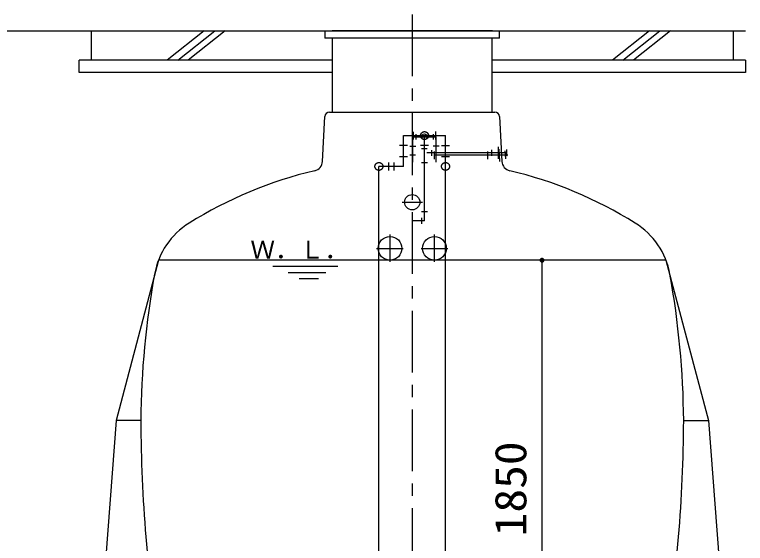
# Model space of a CAD drawing. Units: millimetres, scale not verified. Extents: x -14850 to 14850, y -10500 to 10500.
# Drawn here: x -505 to 2456, y -4782 to -2639 of the extents above; entities that cross this region are included whole.
import ezdxf
from ezdxf.enums import TextEntityAlignment as Align

# ---------------------------------------------------------------- set-up
doc = ezdxf.new("R2010")
doc.units = ezdxf.units.MM
doc.header["$LTSCALE"] = 50
doc.linetypes.add('CHAIN1', pattern=[8, 5, -1, 1, -1])
doc.linetypes.add('LONG_DASHED1', pattern=[7, 6, -1])
for name, color, linetype, lineweight in [('0-0_製作', 5, 'Continuous', 25), ('0-2_躯体', 3, 'Continuous', 25), ('0-4_寸法', 3, 'Continuous', 25)]:
    doc.layers.add(name, color=color, linetype=linetype, lineweight=lineweight)
doc.styles.add('ＭＳ ゴシック', font='')
doc.styles.get('ＭＳ ゴシック').set_extended_font_data('MS Gothic')

msp = doc.modelspace()

# ---------------------------------------------------------------- linework, layer by layer
at = {"layer": '0-0_製作', "color": 2}
for p, q in [((1682.4, -3634.24), (1474.66, -3634.24)), ((1632.4, -5484.24), (1632.4, -3634.24))]:
    msp.add_line(p, q, dxfattribs=at)
at = {"layer": '0-0_製作'}
for points in [[(1622.4, -3634.24), (1632.4, -3624.24), (1632.4, -3634.24)], [(1622.42, -3633.61), (1632.4, -3624.24), (1622.4, -3634.24)], [(1623.1, -3637.92), (1622.4, -3634.24), (1632.4, -3634.24)], [(1622.71, -3636.73), (1622.4, -3634.24), (1623.1, -3637.92)], [(1622.48, -3635.49), (1622.4, -3634.24), (1622.71, -3636.73)], [(1622.57, -3632.37), (1632.4, -3624.24), (1622.42, -3633.61)], [(1622.89, -3631.15), (1632.4, -3624.24), (1622.57, -3632.37)], [(1623.35, -3629.98), (1632.4, -3624.24), (1622.89, -3631.15)], [(1623.1, -3637.92), (1632.4, -3634.24), (1623.63, -3639.06)], [(1623.95, -3628.88), (1632.4, -3624.24), (1623.35, -3629.98)], [(1623.63, -3639.06), (1632.4, -3634.24), (1624.31, -3640.12)], [(1624.69, -3627.87), (1632.4, -3624.24), (1623.95, -3628.88)], [(1624.31, -3640.12), (1632.4, -3634.24), (1625.11, -3641.09)], [(1625.55, -3626.95), (1632.4, -3624.24), (1624.69, -3627.87)], [(1625.11, -3641.09), (1632.4, -3634.24), (1626.02, -3641.94)], [(1625.55, -3626.95), (1631.14, -3624.32), (1632.4, -3624.24)], [(1626.52, -3626.15), (1631.14, -3624.32), (1625.55, -3626.95)], [(1626.02, -3641.94), (1632.4, -3634.24), (1627.04, -3642.68)], [(1626.52, -3626.15), (1629.91, -3624.55), (1631.14, -3624.32)], [(1627.58, -3625.48), (1629.91, -3624.55), (1626.52, -3626.15)], [(1627.04, -3642.68), (1632.4, -3634.24), (1628.14, -3643.29)], [(1627.58, -3625.48), (1628.72, -3624.94), (1629.91, -3624.55)], [(1628.14, -3643.29), (1632.4, -3634.24), (1629.31, -3643.75)], [(1629.31, -3643.75), (1632.4, -3634.24), (1630.52, -3644.06)], [(1630.52, -3644.06), (1632.4, -3634.24), (1631.77, -3644.22)], [(1631.77, -3644.22), (1632.4, -3634.24), (1632.4, -3644.24)], [(1632.4, -3624.24), (1641.16, -3629.42), (1632.4, -3634.24)], [(1632.4, -3624.24), (1640.49, -3628.36), (1641.16, -3629.42)], [(1632.4, -3624.24), (1639.69, -3627.39), (1640.49, -3628.36)], [(1632.4, -3624.24), (1638.77, -3626.53), (1639.69, -3627.39)], [(1632.4, -3624.24), (1637.76, -3625.8), (1638.77, -3626.53)], [(1632.4, -3624.24), (1636.66, -3625.19), (1637.76, -3625.8)], [(1632.4, -3624.24), (1635.49, -3624.73), (1636.66, -3625.19)], [(1632.4, -3624.24), (1634.27, -3624.42), (1635.49, -3624.73)], [(1632.4, -3624.24), (1633.03, -3624.26), (1634.27, -3624.42)], [(1632.4, -3634.24), (1641.16, -3629.42), (1641.7, -3630.56)], [(1632.4, -3634.24), (1641.7, -3630.56), (1642.08, -3631.75)], [(1632.4, -3634.24), (1642.08, -3631.75), (1642.32, -3632.99)], [(1632.4, -3634.24), (1642.32, -3632.99), (1642.4, -3634.24)], [(1632.4, -3634.24), (1640.1, -3640.61), (1632.4, -3644.24)], [(1632.4, -3634.24), (1640.84, -3639.6), (1640.1, -3640.61)], [(1632.4, -3634.24), (1641.45, -3638.5), (1640.84, -3639.6)], [(1632.4, -3634.24), (1641.91, -3637.33), (1641.45, -3638.5)], [(1632.4, -3634.24), (1642.22, -3636.11), (1641.91, -3637.33)], [(1632.4, -3634.24), (1642.38, -3634.87), (1642.22, -3636.11)], [(1632.4, -3634.24), (1642.4, -3634.24), (1642.38, -3634.87)], [(1632.4, -3644.24), (1640.1, -3640.61), (1639.24, -3641.53)], [(1632.4, -3644.24), (1639.24, -3641.53), (1633.65, -3644.16)], [(1633.65, -3644.16), (1639.24, -3641.53), (1638.28, -3642.33)], [(1633.65, -3644.16), (1638.28, -3642.33), (1634.88, -3643.93)], [(1634.88, -3643.93), (1638.28, -3642.33), (1637.22, -3643)], [(1634.88, -3643.93), (1637.22, -3643), (1636.08, -3643.54)]]:
    msp.add_solid(points, dxfattribs=at)
at = {"layer": '0-2_躯体', "linetype": 'CHAIN1'}
for p, q in [((1106.35, -2638.99), (1106.35, -5584.24)), ((1066.02, -3399.24), (1148.24, -3399.24)), ((1016.35, -3640.37), (1016.35, -3529.99)), ((1196.35, -3641.49), (1196.35, -3530.55)), ((961.84, -3586.24), (1069.96, -3586.24)), ((1142.61, -3586.24), (1251.29, -3586.24))]:
    msp.add_line(p, q, dxfattribs=at)
at = {"layer": '0-2_躯体', "color": 2}
for p, q in [((-1686.09, -2704.24), (2456.34, -2704.24)), ((-193.65, -2824.24), (-193.65, -2704.24)), ((263.71, -2704.24), (113.71, -2824.24)), ((156.14, -2824.24), (306.14, -2704.24)), ((348.56, -2704.24), (198.56, -2824.24)), ((752.35, -2704.24), (752.35, -2734.24)), ((1460.35, -2734.24), (1460.35, -2704.24)), ((2067.63, -2704.24), (1917.63, -2824.24)), ((1960.06, -2824.24), (2110.06, -2704.24)), ((2152.48, -2704.24), (2002.48, -2824.24)), ((2406.35, -2704.24), (2406.35, -2824.24)), ((1460.35, -2734.24), (752.35, -2734.24)), ((782.35, -2734.24), (782.35, -3034.24)), ((1430.35, -3034.24), (1430.35, -2734.24)), ((782.35, -2824.24), (-243.65, -2824.24)), ((2456.35, -2824.24), (1430.35, -2824.24)), ((2456.35, -2824.24), (2456.35, -2874.24)), ((2456.35, -2874.24), (1430.35, -2874.24))]:
    msp.add_line(p, q, dxfattribs=at)
at = {"layer": '0-2_躯体'}
for p, q in [((1431.36, -2704.24), (781.33, -2704.24)), ((771.34, -3034.24), (1441.36, -3034.24)), ((742.85, -3233.76), (752.36, -3052.25)), ((1460.33, -3052.25), (1469.84, -3233.76)), ((1120.35, -3123.24), (1120.35, -3145.24)), ((1155.85, -3147.24), (1155.85, -3134.24)), ((1191.35, -3123.24), (1191.35, -3145.24)), ((1488.74, -3185.77), (1488.74, -3212.71)), ((1241.35, -5384.24), (1241.35, -3225.95)), ((1488.74, -3199.24), (1465.71, -3199.24)), ((971.35, -5384.24), (971.35, -3254.24)), ((2134.65, -3634.24), (78.04, -3634.24)), ((804.98, -3659.24), (541.6, -3659.24)), ((603.12, -3684.24), (755.96, -3684.24)), ((726.16, -3709.24), (648.3, -3709.24)), ((6.35, -4284.24), (-93.65, -4284.24)), ((2206.35, -4284.24), (2306.35, -4284.24))]:
    msp.add_line(p, q, dxfattribs=at)
at = {"layer": '0-2_躯体', "linetype": 'LONG_DASHED1'}
for p, q in [((1071.35, -3129.24), (1241.35, -3129.24)), ((1071.35, -3254.24), (1071.35, -3129.24)), ((1111.35, -3144.74), (1111.35, -3113.74)), ((1156.35, -3474.24), (1156.35, -3129.24)), ((1201.34, -3113.24), (1201.34, -3145.24)), ((1241.35, -3254.24), (1241.35, -3129.24)), ((1108.35, -3237.24), (1108.35, -3147.24)), ((1144.85, -3168.24), (1166.85, -3168.24)), ((1155.85, -3377.24), (1155.85, -3147.24)), ((1087.35, -3169.24), (1055.35, -3169.24)), ((1096.35, -3171.74), (1120.35, -3171.74)), ((1172.85, -3169.24), (1139.84, -3169.24)), ((1144.35, -3181.24), (1167.35, -3181.24)), ((1183.85, -3187.74), (1183.85, -3210.74)), ((1215.35, -3171.74), (1191.35, -3171.74)), ((1196.35, -3225.24), (1196.35, -3193.24)), ((1225.35, -3169.24), (1257.35, -3169.24)), ((1411.29, -3193.24), (1411.29, -3225.24)), ((1427.7, -3187.24), (1427.7, -3211.24)), ((1454.7, -3174.95), (1454.7, -3223.53)), ((1460.75, -3233.91), (1458.14, -3183.98)), ((1485.21, -3223.63), (1483.53, -3191.67)), ((1055.35, -3214.24), (1087.35, -3214.24)), ((1119.84, -3209.24), (1096.85, -3209.24)), ((1465.71, -3199.24), (1155.85, -3199.24)), ((1493.75, -3209.24), (1156.35, -3209.24)), ((1225.35, -3214.24), (1257.35, -3214.24)), ((1071.35, -3254.24), (971.35, -3254.24)), ((1011.35, -3270.24), (1011.35, -3238.24)), ((1031.35, -3238.24), (1031.35, -3270.24)), ((1168.34, -3239.24), (1144.35, -3239.24)), ((1144.35, -3436.74), (1168.35, -3436.74)), ((1144.35, -3462.24), (1144.35, -3486.24)), ((1156.35, -3474.24), (1106.35, -3474.24))]:
    msp.add_line(p, q, dxfattribs=at)
at = {"layer": '0-2_躯体', "color": 7}
for p, q in [((2134.65, -3634.24), (2306.35, -4284.24)), ((2306.35, -4284.24), (2356.35, -4942.31))]:
    msp.add_line(p, q, dxfattribs=at)
at = {"layer": '0-2_躯体', "color": 2}
msp.add_lwpolyline([(782.35, -2874.24), (-243.65, -2874.24), (-243.65, -2824.24)], dxfattribs=at)
at = {"layer": '0-2_躯体', "color": 7}
msp.add_lwpolyline([(78.04, -3634.24), (-93.65, -4284.24), (-143.65, -4942.31)], dxfattribs=at)
at = {"layer": '0-2_躯体', "linetype": 'LONG_DASHED1'}
for centre in [(1156.35, -3129.24), (971.35, -3254.24), (1241.35, -3254.24)]:
    msp.add_circle(centre, 16, dxfattribs=at)
at = {"layer": '0-2_躯体'}
for centre, radius in [((1155.85, -3134.24), 12), ((1106.35, -3399.24), 31), ((1016.35, -3586.24), 48), ((1196.35, -3586.24), 48)]:
    msp.add_circle(centre, radius, dxfattribs=at)
for centre, radius, start, end in [((771.34, -3053.24), 19, 90, 177), ((1441.36, -3053.24), 19, 3, 90), ((701.9, -3231.62), 41, 283.36237, 357), ((1510.79, -3231.62), 41, 182.99998, 256.63762), ((1106.35, -4934.24), 1709, 103.36237, 121.93195), ((1106.35, -4934.24), 1709, 58.06804, 76.63762), ((365.34, -3745.24), 308, 121.93195, 169.73175), ((1847.35, -3745.24), 308, 10.26823, 58.06804), ((3506.22, -4314.24), 3500, 169.73175, 179.50888), ((-1293.53, -4314.24), 3500, 0.49109, 10.26823), ((6006.27, -4254.24), 6000, 180.28647, 189.30482), ((-3793.58, -4254.24), 6000, 350.69516, 359.71352)]:
    msp.add_arc(centre, radius, start, end, dxfattribs=at)
at = {"layer": '0-4_寸法'}
for p, q in [((1108.35, -3134.24), (1203.34, -3134.24)), ((1108.35, -3147.24), (1108.35, -3134.24)), ((1203.34, -3147.24), (1203.34, -3134.24))]:
    msp.add_line(p, q, dxfattribs=at)
at = {"layer": '0-4_寸法', "linetype": 'LONG_DASHED1'}
msp.add_line((1203.34, -3237.24), (1203.34, -3147.24), dxfattribs=at)

# ---------------------------------------------------------------- texts
at = {"layer": '0-0_製作', "color": 4, "style": 'ＭＳ ゴシック', "width": 1.1}
msp.add_text('1850', height=128.4, rotation=90, dxfattribs=at).set_placement((1607.4, -4752.99), align=Align.BOTTOM_LEFT)
at = {"layer": '0-2_躯体', "color": 4, "style": 'ＭＳ ゴシック'}
msp.add_text('Ｗ．Ｌ．', height=73.31, dxfattribs=at).set_placement((450.53, -3649.97), align=Align.BOTTOM_LEFT)

doc.saveas('drawing.dxf')
